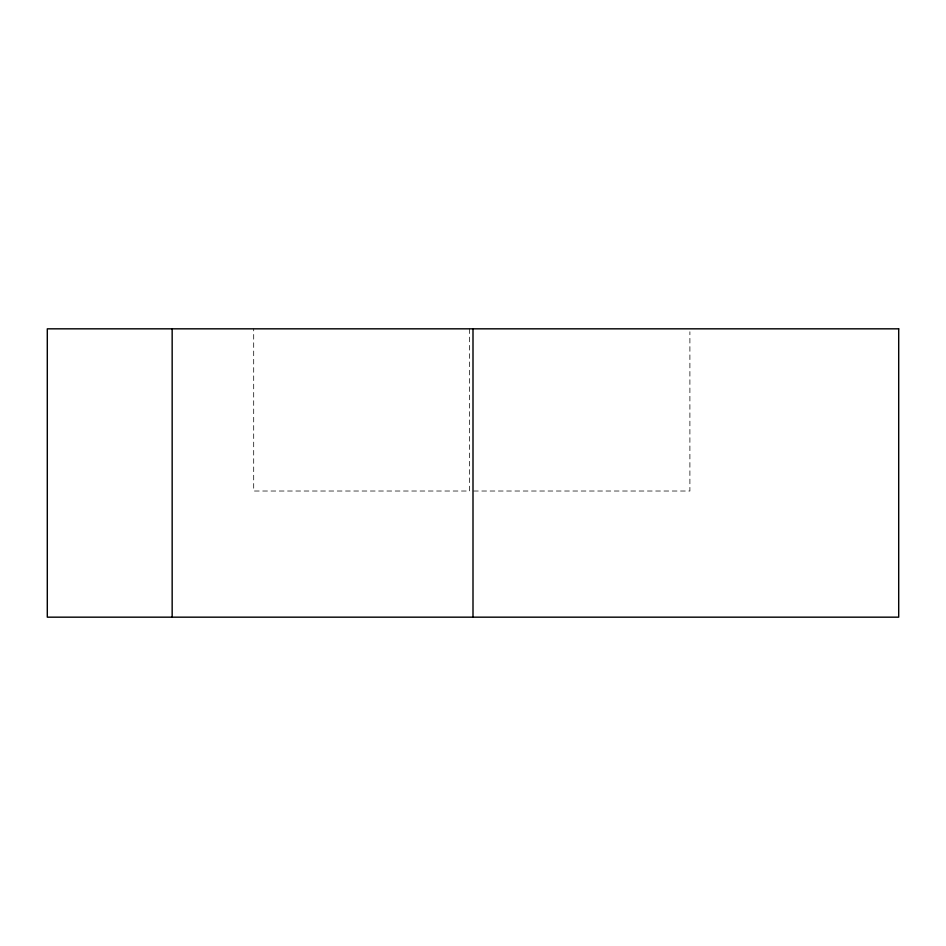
<?xml version="1.0" encoding="UTF-8"?>
<svg xmlns="http://www.w3.org/2000/svg" width="946" height="946" viewBox="0 0 946 946"><rect width="100%" height="100%" fill="white"/><g stroke="black" fill="none" stroke-linecap="round" stroke-linejoin="round"><path stroke-width="0.71" stroke-dasharray="4.73 3.55" d="M473.544 491.021L689.894 491.021L689.894 331.774M469.594 328.83L469.594 491.021L253.694 491.021L253.694 328.83"/><path stroke-width="1.42" d="M473 328.83L473 617.17M172.16 328.83L172.16 617.17M898.7 328.83L47.3 328.83L47.3 617.17L898.7 617.17L898.7 328.83"/></g></svg>
